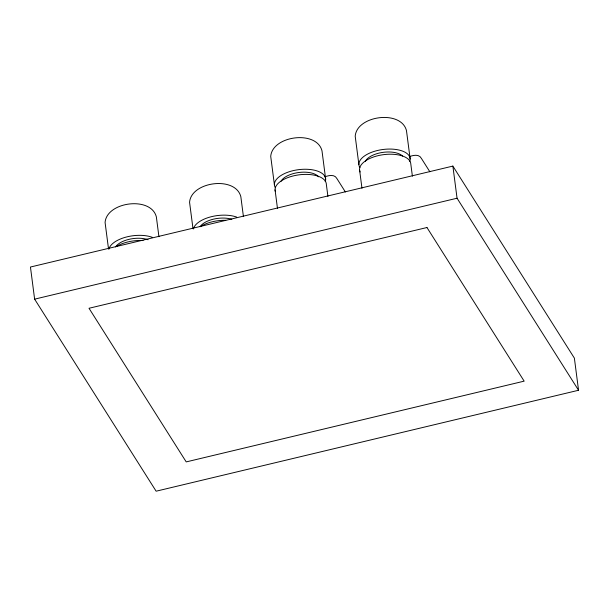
<?xml version="1.0" encoding="UTF-8"?>
<svg xmlns="http://www.w3.org/2000/svg" width="609" height="609" viewBox="0 0 609 609"><rect width="100%" height="100%" fill="white"/><g stroke="black" fill="none" stroke-linecap="round" stroke-linejoin="round"><path stroke-width="0.91" d="M324.833 176.869C328.616 175.377 334.691 174.007 336.96 178.665L345.372 191.964M409.324 156.68C413.1 155.188 419.175 153.818 421.443 158.477L429.855 171.776M452.875 166.09L30.45 267.031L34.622 299.156L156.125 491.197L578.55 390.262L574.378 358.13L452.875 166.09L457.054 198.222L578.55 390.262M34.622 299.156L457.054 198.222M410.154 158.926L406.477 130.653C401.194 109.582 356.752 115.413 355.207 136.226L358.876 164.506M412.392 176.176L410.816 164.065A25.806 12.317 -7.4 0 0 382.201 154.846A25.806 12.317 -7.4 0 0 360.132 172.004M359.546 169.645L361.967 188.272M325.663 179.115L321.994 150.842C316.703 129.77 272.269 135.601 270.723 156.414L274.393 184.687M327.908 196.364L326.333 184.253A25.806 12.317 -7.4 0 0 298.555 174.905A25.806 12.317 -7.4 0 0 275.337 191.416M275.062 189.833L277.476 208.453M243.417 216.522L240.844 196.73C235.561 175.658 191.119 181.497 189.574 202.31L193 228.695M158.926 236.711L156.361 216.918C151.07 195.847 106.628 201.686 105.083 222.491L108.516 248.883M108.92 249.134A25.806 12.317 -7.4 0 1 125.713 237.19A25.806 12.317 -7.4 0 1 152.189 237.282M116.601 246.363A25.806 12.317 -7.4 0 1 143.085 240.547M115.596 246.957A19.853 9.478 -7.4 0 1 148.086 239.748M201.092 226.175A25.806 12.317 -7.4 0 1 225.733 220.291M200.087 226.776A19.853 9.478 -7.4 0 1 231.816 219.301M193.403 228.946A25.806 12.317 -7.4 0 1 210.196 217.002A25.806 12.317 -7.4 0 1 236.68 217.093M275.39 187.793A25.806 12.317 -7.4 0 1 298.722 169.652A25.806 12.317 -7.4 0 1 325.259 181.581M280.878 181.512A19.853 9.478 -7.4 0 1 299.027 172.476A19.853 9.478 -7.4 0 1 318.591 176.823M359.873 167.604A25.806 12.317 -7.4 0 1 383.213 149.464A25.806 12.317 -7.4 0 1 409.75 161.393M365.37 161.332A19.853 9.478 -7.4 0 1 382.863 152.379A19.853 9.478 -7.4 0 1 402.602 156.094M426.962 227.522L89.013 308.268L186.217 461.904L524.159 381.15L426.962 227.522"/></g></svg>
